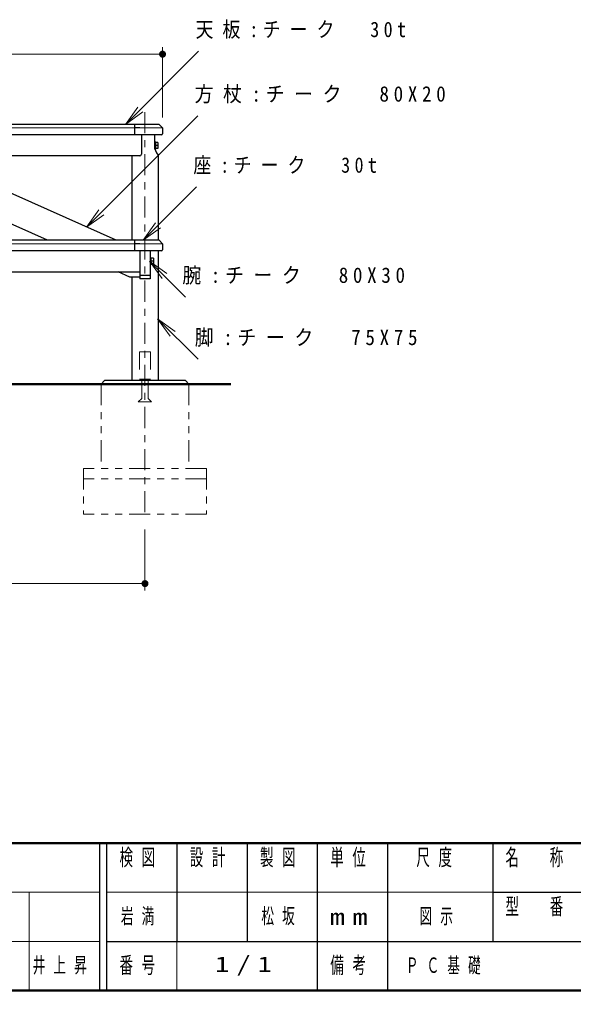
# Model space of a CAD drawing. Units: millimetres on the paper, scale 1:20. Extents: x -365 to 12, y -38 to 257.
# Drawn here: x -249.9 to -171, y 0 to 138.3 of the extents above; entities that cross this region are included whole.
import ezdxf

# ---------------------------------------------------------------- set-up
doc = ezdxf.new("R2010")
doc.units = ezdxf.units.MM
for name, pattern in [('USER1', [4.5, 2.5, -2]), ('USER2', [6, 3, -1, 1, -1]), ('USER3', [8, 3, -1, 1, -1, 1, -1])]:
    doc.linetypes.add(name, pattern=pattern)
doc.layers.add('LY_1', color=7, linetype='Continuous', lineweight=25)
doc.layers.add('LY_2', color=7, linetype='Continuous', lineweight=13)
doc.styles.add('ＭＳ ゴシック', font='')
doc.styles.get('ＭＳ ゴシック').set_extended_font_data('MS Gothic')

# ---------------------------------------------------------------- blocks, each defined once
blk = doc.blocks.new('open_arrow')
at = {"color": 0, "linetype": 'Continuous', "lineweight": -2}
blk.add_lwpolyline([(7.5, 1.25), (0, 0), (7.5, -1.25)], dxfattribs=at)
blk = doc.blocks.new('filled_dot')
at = {"color": 0, "linetype": 'Continuous', "lineweight": -2, "const_width": 1.25}
blk.add_lwpolyline([(-0.625, 0, 1), (0.625, 0, 1)], format="xyb", close=True, dxfattribs=at)

msp = doc.modelspace()

# ---------------------------------------------------------------- linework, layer by layer
at = {"layer": 'LY_1', "lineweight": 13}
for p, q in [((-229.519, 124.371), (-229.519, 134.371)), ((-319.519, 133.371), (-229.519, 133.371)), ((-234.789, 123.371), (-224.382, 133.777)), ((-240.354, 108.731), (-224.499, 124.586)), ((-274.519, 122.871), (-229.519, 122.871)), ((-232.287, 106.871), (-224.688, 114.469)), ((-274.519, 106.371), (-229.519, 106.371)), ((-231.364, 103.902), (-226.236, 98.774)), ((-230.219, 95.66), (-224.474, 89.915)), ((-232.019, 65.663), (-232.019, 56.966)), ((-232.019, 57.966), (-317.019, 57.966))]:
    msp.add_line(p, q, dxfattribs=at)
at = {"layer": 'LY_1', "linetype": 'USER2', "lineweight": 13}
msp.add_line((-232.019, 125.119), (-232.019, 68.163), dxfattribs=at)
at = {"layer": 'LY_1'}
for p, q in [((-230.019, 123.371), (-274.519, 123.371)), ((-233.519, 123.371), (-233.519, 121.871)), ((-230.019, 123.371), (-229.519, 122.871)), ((-229.669, 121.871), (-274.519, 121.871)), ((-232.769, 122.871), (-233.519, 122.871)), ((-232.519, 121.871), (-232.519, 119.121)), ((-230.644, 121.871), (-230.644, 120.337)), ((-229.519, 122.871), (-229.519, 122.021)), ((-230.544, 120.896), (-230.644, 120.896)), ((-230.644, 120.896), (-230.644, 119.846)), ((-230.544, 120.896), (-230.544, 119.846)), ((-230.194, 120.796), (-230.544, 120.796)), ((-230.194, 120.371), (-230.544, 120.371)), ((-230.194, 120.796), (-230.194, 119.946)), ((-230.544, 119.846), (-230.644, 119.846)), ((-230.194, 119.946), (-230.544, 119.946)), ((-230.144, 119.007), (-230.144, 106.871)), ((-232.769, 118.871), (-274.519, 118.871)), ((-245.908, 106.871), (-272.712, 118.871)), ((-236.119, 106.871), (-262.923, 118.871)), ((-233.894, 118.871), (-233.894, 106.871)), ((-230.019, 106.871), (-274.519, 106.871)), ((-233.519, 106.871), (-233.519, 105.371)), ((-230.019, 106.871), (-229.519, 106.371)), ((-229.669, 105.371), (-274.519, 105.371)), ((-232.769, 106.371), (-233.519, 106.371)), ((-232.769, 105.371), (-232.769, 101.371)), ((-231.269, 105.371), (-231.269, 101.371)), ((-230.144, 105.371), (-230.144, 86.871)), ((-229.519, 106.371), (-229.519, 105.521)), ((-231.169, 104.396), (-231.269, 104.396)), ((-231.269, 104.396), (-231.269, 103.346)), ((-231.169, 104.396), (-231.169, 103.346)), ((-230.819, 104.296), (-231.169, 104.296)), ((-230.819, 103.871), (-231.169, 103.871)), ((-230.819, 104.296), (-230.819, 103.446)), ((-274.519, 102.371), (-232.769, 102.371)), ((-234.182, 101.621), (-235.857, 102.371)), ((-231.169, 103.346), (-231.269, 103.346)), ((-230.819, 103.446), (-231.169, 103.446)), ((-232.769, 101.621), (-234.182, 101.621)), ((-233.894, 101.621), (-233.894, 86.871)), ((-231.269, 101.871), (-232.769, 101.871)), ((-231.269, 101.371), (-232.769, 101.371)), ((-237.769, 86.871), (-238.269, 86.371)), ((-226.269, 86.871), (-237.769, 86.871)), ((-226.269, 86.871), (-225.769, 86.371))]:
    msp.add_line(p, q, dxfattribs=at)
at = {"layer": 'LY_1', "linetype": 'USER1', "lineweight": 13}
for p, q in [((-231.219, 90.979), (-232.819, 90.979)), ((-232.819, 90.979), (-232.819, 86.871)), ((-231.219, 90.979), (-231.219, 86.871)), ((-231.219, 87.096), (-232.819, 87.096))]:
    msp.add_line(p, q, dxfattribs=at)
at = {"layer": 'LY_1', "lineweight": 50}
msp.add_line((-310.769, 86.371), (-219.796, 86.371), dxfattribs=at)
at = {"layer": 'LY_1', "linetype": 'USER3', "lineweight": 13}
for p, q in [((-238.269, 86.371), (-238.269, 74.371)), ((-232.469, 86.871), (-232.469, 84.321)), ((-231.569, 86.871), (-231.569, 84.321)), ((-225.769, 86.371), (-225.769, 74.371)), ((-232.469, 84.321), (-232.969, 83.871)), ((-231.069, 83.871), (-232.969, 83.871)), ((-231.069, 83.871), (-231.569, 84.321)), ((-223.269, 74.371), (-240.769, 74.371)), ((-240.769, 74.371), (-240.769, 67.871)), ((-223.269, 74.371), (-223.269, 67.871)), ((-223.269, 72.871), (-240.769, 72.871)), ((-223.269, 67.871), (-240.769, 67.871))]:
    msp.add_line(p, q, dxfattribs=at)
at = {"layer": 'LY_1'}
for centre, radius in [((-229.669, 122.021), 0.15), ((-232.769, 119.121), 0.25), ((-229.669, 105.521), 0.15)]:
    msp.add_arc(centre, radius, 270, 0, dxfattribs=at)
msp.add_ellipse((-228.144, 120.337), major_axis=(2.5, 0), ratio=0.886349, start_param=3.1415927, end_param=3.7850954, dxfattribs=at)
at = {"layer": 'LY_2', "lineweight": 50}
for p, q in [((-365, 21), (0, 21)), ((-365, 0), (0, 0))]:
    msp.add_line(p, q, dxfattribs=at)
at = {"layer": 'LY_2', "color": 211, "lineweight": 25}
for p, q in [((-238.5, 21), (-238.5, 0)), ((-237.5, 21), (-237.5, 0)), ((-227.5, 21), (-227.5, 7)), ((-217.5, 21), (-217.5, 7)), ((-207.5, 21), (-207.5, 0)), ((-197.5, 21), (-197.5, 7)), ((-182.5, 21), (-182.5, 7)), ((-182.5, 14), (-70, 14)), ((-237.5, 7), (0, 7))]:
    msp.add_line(p, q, dxfattribs=at)
at = {"layer": 'LY_2'}
for p, q in [((-365, 14), (-238.5, 14)), ((-248.5, 14), (-248.5, 0)), ((-237.5, 14), (-182.5, 14)), ((-365, 7), (-238.5, 7)), ((-227.5, 7), (-227.5, 0))]:
    msp.add_line(p, q, dxfattribs=at)
at = {"layer": 'LY_2', "lineweight": 25}
msp.add_line((-197.5, 7), (-197.5, 0), dxfattribs=at)

# ---------------------------------------------------------------- block references
at = {"layer": 'LY_1', "lineweight": 13, "xscale": 0.4, "yscale": 0.4}
for name, p, rotation in [('filled_dot', (-229.519, 133.371), 180), ('open_arrow', (-234.789, 123.371), 45), ('open_arrow', (-240.354, 108.731), 45), ('open_arrow', (-232.287, 106.871), 45), ('open_arrow', (-231.364, 103.902), 315), ('open_arrow', (-230.219, 95.66), 315), ('filled_dot', (-232.019, 57.966), 180)]:
    msp.add_blockref(name, p, dxfattribs=dict(at, rotation=rotation))

# ---------------------------------------------------------------- texts
at = {"layer": 'LY_1', "char_height": 2.199, "style": 'ＭＳ ゴシック'}
for s, insert, attachment_point in [('\\T1.5;\\W0.85;天板:チーク\u300030t', (-224.816, 136.777), 4), ('\\T1.5;\\W0.9;方杖:チーク\u300080X20', (-224.965, 127.586), 4), ('\\T1.5;\\W0.85;座:チーク\u300030t', (-225.131, 117.469), 4), ('\\T1.5;\\W0.9;腕:チーク\u300080X30', (-226.709, 101.774), 4), ('\\T1.5;\\W0.9;脚:チーク\u300075X75', (-224.933, 92.915), 4), ('\\T1.64;\\W0.6;岩満', (-232.5, 10.5), 5), ('\\T1.64;\\W0.6;松坂', (-212.5, 10.5), 5), ('\\T1.64;\\W0.6;図示', (-190, 10.5), 5), ('\\T1.64;\\W0.6;井上昇', (-248, 3.5), 4), ('\\T1.5;\\W1.35;1/1', (-217.5, 3.5), 5), ('\\T1.64;\\W0.6;ＰＣ基礎', (-189, 3.5), 5)]:
    msp.add_mtext(s, dxfattribs=dict(at, insert=insert, attachment_point=attachment_point))
at = {"layer": 'LY_2', "color": 4, "char_height": 2.346, "style": 'ＭＳ ゴシック'}
for s, insert, attachment_point in [('\\T1.64;\\W0.6;検図', (-232.5, 20.167), 2), ('\\T1.64;\\W0.6;設計', (-222.5, 20.167), 2), ('\\T1.64;\\W0.6;製図', (-212.5, 20.167), 2), ('\\T1.64;\\W0.6;単位', (-202.5, 20.167), 2), ('\\T1.64;\\W0.6;尺度', (-190.25, 20.167), 2), ('\\T1.64;\\W0.6;名\u3000称', (-176, 20.167), 2), ('\\T1.64;\\W0.6;型\u3000番', (-176, 13.167), 2), ('\\T1.5;\\W1.35;mm', (-202.5, 10.5), 5), ('\\T1.64;\\W0.6;番号', (-232.5, 3.5), 5), ('\\T1.64;\\W0.6;備考', (-202.5, 3.5), 5)]:
    msp.add_mtext(s, dxfattribs=dict(at, insert=insert, attachment_point=attachment_point))

doc.saveas('drawing.dxf')
